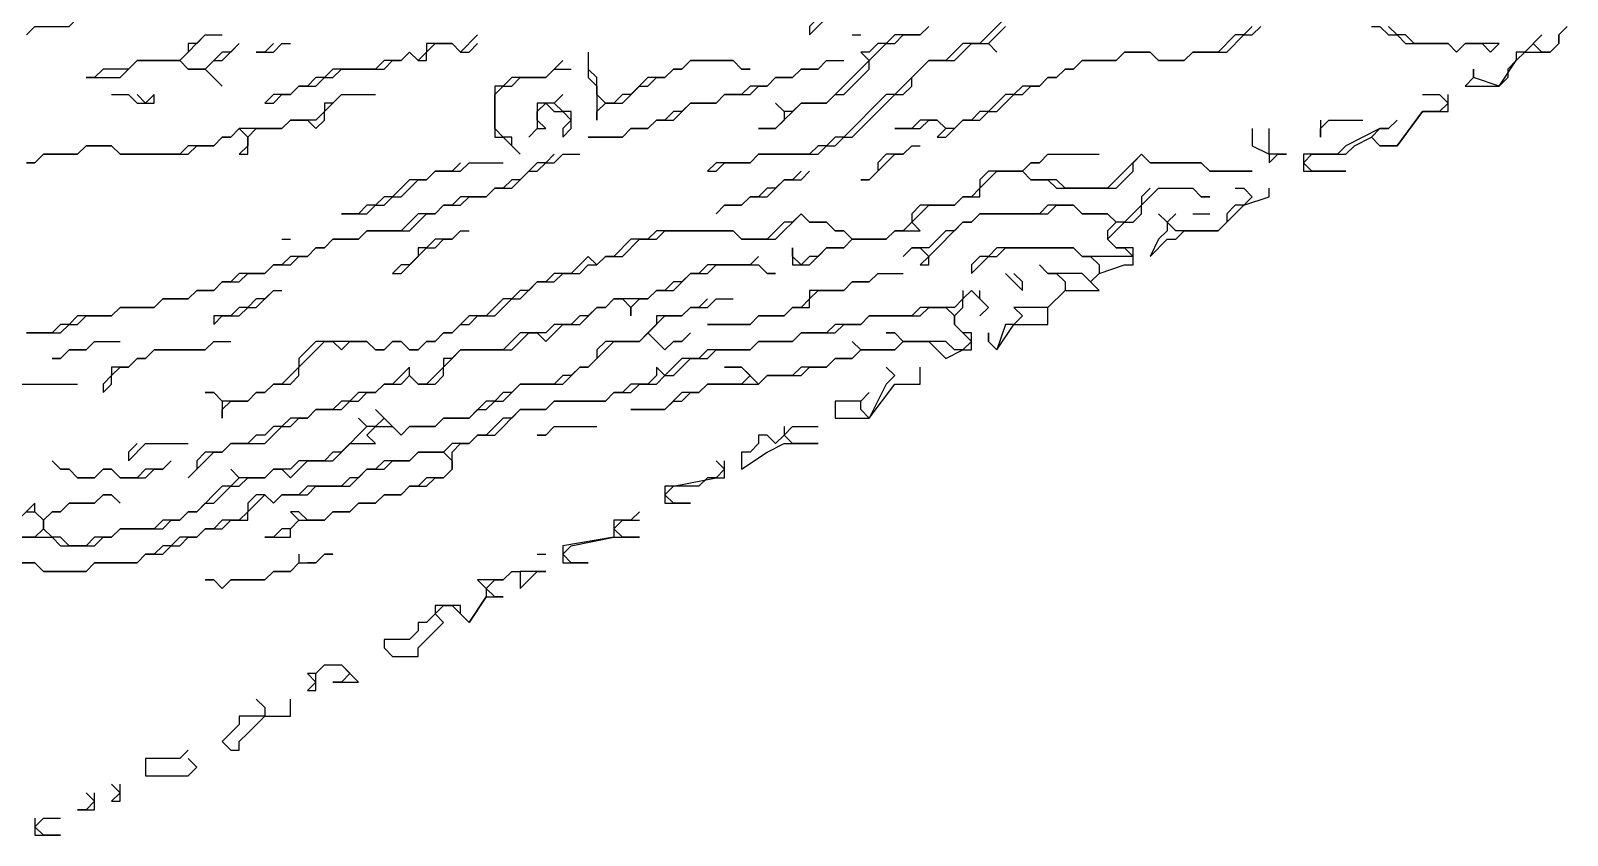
# Model space of a CAD drawing. Header units: metres. Extents: x 76363 to 76886, y 81203 to 81673.
# Drawn here: x 76661.6 to 76733.8, y 81283.4 to 81321.2 of the extents above; entities that cross this region are included whole.
import ezdxf

# ---------------------------------------------------------------- set-up
doc = ezdxf.new("R2010")
doc.units = ezdxf.units.M

msp = doc.modelspace()

# ---------------------------------------------------------------- linework, layer by layer
for points in [[(76661.4, 81321, 195.146), (76661.8, 81321.4, 195.508), (76663.4, 81321.4, 195.36), (76663.8, 81321.8, 196.105), (76664.2, 81321.8, 196.104)], [(76707.4, 81321.8, 186.941), (76706.2, 81320.6, 186.522), (76705.4, 81320.6, 187.605), (76704.6, 81319.8, 186.54), (76703.8, 81319.8, 187.33), (76702.2, 81318.2, 185.472), (76701.8, 81318.2, 186.313), (76699.8, 81316.2, 183.092), (76699.4, 81316.2, 183.582), (76699, 81315.8, 182.917), (76698.6, 81315.8, 183.115), (76698.2, 81315.4, 182.26), (76695.8, 81315.4, 184.433), (76695.4, 81315, 183.745), (76693.8, 81315, 184.897), (76693.4, 81314.6, 184.471), (76693.8, 81314.6, 184.116), (76694.2, 81315, 184.683), (76695.4, 81315, 183.745), (76695.8, 81315.4, 184.433), (76698.6, 81315.4, 182.147), (76699, 81315.8, 182.917), (76699.4, 81315.8, 182.48), (76699.8, 81316.2, 183.092), (76700.2, 81316.2, 182.85), (76702.2, 81318.2, 185.472), (76702.6, 81318.2, 185.062), (76703, 81318.6, 185.678), (76703, 81319, 186.396), (76703.8, 81319.8, 187.33), (76705, 81319.8, 186.083), (76705.8, 81320.6, 187.068), (76706.6, 81320.6, 185.852), (76707, 81320.2, 185.038), (76706.6, 81320.6, 185.852), (76707.4, 81321.4, 186.263)], [(76699.4, 81322.2, 189.64), (76699, 81321.8, 189.63), (76698.6, 81321.8, 189.71), (76698.2, 81321.4, 189.76), (76698.2, 81321, 189.82), (76699.4, 81322.2, 189.64), (76702.2, 81322.2, 189.75), (76702.6, 81321.8, 189.92), (76702.6, 81322.2, 189.825)], [(76703.8, 81321.4, 189.97), (76703.4, 81321, 190.04), (76702.2, 81321, 190.27), (76701.8, 81320.6, 190.41), (76701.4, 81320.6, 190.33), (76701, 81320.2, 190.385), (76700.6, 81320.2, 190.39), (76701, 81319.8, 190.22), (76699, 81317.8, 188.887), (76697.8, 81317.8, 189.12), (76697.4, 81317.4, 188.782), (76697, 81317.4, 188.9), (76696.6, 81317.8, 189.483), (76697, 81317.4, 188.9), (76697, 81317, 188.348), (76696.6, 81316.6, 187.277), (76695.8, 81316.6, 187.504), (76696.6, 81316.6, 187.277), (76697.8, 81317.8, 189.12), (76699, 81317.8, 188.887), (76699.4, 81318.2, 189.47), (76699.8, 81318.2, 189.34), (76701, 81319.4, 189.97), (76701, 81319.8, 190.22), (76701.8, 81320.6, 190.41), (76702.2, 81320.6, 190.4), (76702.6, 81321, 190.3), (76703.4, 81321, 190.04), (76703.8, 81321.4, 189.97)], [(76719, 81321.4, 183.88), (76718.6, 81321, 183.486), (76718.2, 81321, 183.627), (76717.4, 81320.2, 182.96), (76716.2, 81320.2, 183.276), (76715.8, 81319.8, 182.893), (76714.6, 81319.8, 182.88), (76714.2, 81320.2, 183.35), (76713, 81320.2, 183.53), (76712.6, 81319.8, 183), (76711, 81319.8, 183.577), (76710.6, 81319.4, 182.832), (76710.2, 81319.4, 183.024), (76709.8, 81319, 182.368), (76709.4, 81319, 182.688), (76709, 81318.6, 182.19), (76708.2, 81318.6, 182.557), (76707.8, 81318.2, 182.057), (76707.4, 81318.2, 182.18), (76706.6, 81317.4, 181.36), (76706.2, 81317.4, 181.75), (76705.8, 81317, 181.318), (76705.4, 81317, 181.58), (76705, 81316.6, 181.165), (76704.6, 81316.6, 181.255), (76704.2, 81317, 182.048), (76703.4, 81317, 182.48), (76703, 81316.6, 182.145), (76702.2, 81316.6, 182.73), (76703.4, 81316.6, 181.89), (76703.8, 81317, 182.276), (76704.2, 81317, 182.048), (76704.6, 81316.6, 181.255), (76704.2, 81316.2, 181.1), (76704.6, 81316.2, 180.933), (76705.4, 81317, 181.58), (76706.2, 81317, 181.118), (76706.6, 81317.4, 181.36), (76707, 81317.4, 181.307), (76707.8, 81318.2, 182.057), (76708.2, 81318.2, 181.928), (76708.6, 81318.6, 182.338), (76709, 81318.6, 182.19), (76709.4, 81319, 182.688), (76709.8, 81319, 182.368), (76710.2, 81319.4, 183.024), (76710.6, 81319.4, 182.832), (76711, 81319.8, 183.577), (76712.6, 81319.8, 183), (76713, 81320.2, 183.53), (76714.2, 81320.2, 183.35), (76714.6, 81319.8, 182.88), (76715.8, 81319.8, 182.893), (76716.2, 81320.2, 183.276), (76717.8, 81320.2, 182.94), (76718.6, 81321, 183.486), (76719, 81321, 183.32), (76719.4, 81321.4, 183.69)], [(76724.6, 81321.4, 182.78), (76725, 81321.4, 182.777), (76725.4, 81321, 182.18), (76725.8, 81321, 182.375), (76726.2, 81320.6, 181.943), (76728.2, 81320.6, 182.1), (76728.6, 81320.2, 181.72), (76729, 81320.6, 181.96), (76729.8, 81320.6, 181.995), (76730.2, 81320.2, 181.56), (76730.6, 81320.6, 181.86), (76729, 81320.6, 181.96), (76728.6, 81320.2, 181.72), (76728.2, 81320.6, 182.1), (76726.6, 81320.6, 182), (76726.2, 81321, 182.473), (76725.8, 81321, 182.375), (76725.4, 81321.4, 182.742)], [(76733.8, 81321.4, 181.523), (76733.4, 81321, 181.31), (76733.4, 81320.6, 181.18), (76733, 81320.2, 180.99), (76732.6, 81320.2, 180.97), (76732.2, 81320.6, 181.356), (76732.6, 81321, 181.56), (76731.8, 81320.2, 181.247), (76731.4, 81320.2, 181.36), (76731.4, 81319.8, 181.12), (76731, 81319.4, 180.9), (76731, 81319, 180.7), (76730.6, 81318.6, 180.65), (76729.4, 81319, 180.855), (76729.4, 81319.4, 181.03), (76729.4, 81319, 180.855), (76729, 81318.6, 180.73), (76730.6, 81318.6, 180.65), (76731.4, 81319.8, 181.12), (76731.8, 81320.2, 181.247), (76733, 81320.2, 180.99), (76733.4, 81320.6, 181.18), (76733.4, 81321, 181.31), (76733.8, 81321.4, 181.523)], [(76669.8, 81321, 193.657), (76669.4, 81320.6, 193.218), (76669, 81320.6, 193.377), (76669, 81320.2, 192.915), (76668.6, 81319.8, 192.515), (76666.6, 81319.8, 193.047), (76666.2, 81319.4, 192.89), (76665, 81319.4, 193.133), (76664.6, 81319, 192.94), (76664.2, 81319, 192.913), (76665.8, 81319, 192.7), (76666.6, 81319.8, 193.047), (76668.6, 81319.8, 192.515), (76669, 81319.4, 192.11), (76669.8, 81319.4, 192), (76670.6, 81318.6, 191.467), (76669.8, 81319.4, 192), (76670.2, 81319.8, 192.28), (76670.6, 81319.8, 192.2), (76671.4, 81320.6, 192.963), (76671, 81320.2, 192.6), (76670.6, 81320.2, 192.61), (76669.8, 81319.4, 192), (76669, 81319.4, 192.11), (76668.6, 81319.8, 192.515), (76669.8, 81321, 193.657), (76670.6, 81321, 193.38)], [(76673, 81320.6, 192.572), (76672.6, 81320.2, 192.303), (76672.2, 81320.2, 192.49), (76673, 81320.2, 192.17), (76673.4, 81320.6, 192.48), (76673.8, 81320.6, 192.436)], [(76682.6, 81321, 189.995), (76681.8, 81320.2, 189.96), (76681.4, 81320.6, 190.18), (76680.2, 81320.6, 190.25), (76680.2, 81320.2, 190.08), (76679.8, 81319.8, 190.037), (76679.4, 81320.2, 190.275), (76679, 81319.8, 190.06), (76678.2, 81319.8, 190.34), (76677.8, 81319.4, 190.32), (76675.8, 81319.4, 190.9), (76675.4, 81319, 190.748), (76675, 81319, 190.913), (76674.6, 81318.6, 190.83), (76674.2, 81318.6, 190.95), (76673.8, 81318.2, 190.78), (76673, 81318.2, 190.975), (76672.6, 81317.8, 190.85), (76673, 81317.8, 190.725), (76673.4, 81318.2, 190.83), (76673.8, 81318.2, 190.78), (76674.2, 81318.6, 190.95), (76675, 81318.6, 190.693), (76675.4, 81319, 190.748), (76675.8, 81319, 190.615), (76676.2, 81319.4, 190.71), (76678.2, 81319.4, 190.13), (76678.6, 81319.8, 190.225), (76679, 81319.8, 190.06), (76679.4, 81320.2, 190.275), (76679.8, 81319.8, 190.037), (76680.2, 81319.8, 190.07), (76680.2, 81320.2, 190.08), (76680.6, 81320.6, 190.095), (76681.4, 81320.6, 190.18), (76681.8, 81320.2, 189.96), (76682.2, 81320.2, 189.925), (76682.6, 81320.6, 189.935)], [(76700.2, 81321, 190.07), (76700.6, 81321, 190.05)], [(76686.6, 81319.8, 189.81), (76685.8, 81319, 190.045), (76684.2, 81319, 189.887), (76683.8, 81318.6, 189.92), (76683.4, 81318.6, 189.84), (76683.4, 81316.2, 189.925), (76683.8, 81316.2, 190.045), (76684.6, 81315.4, 190.275), (76684.2, 81315.8, 190.175), (76684.2, 81316.2, 190.243), (76683.8, 81316.2, 190.045), (76683.4, 81316.6, 189.96), (76683.4, 81318.2, 189.91), (76683.8, 81318.6, 189.92), (76684.2, 81318.6, 189.955), (76684.6, 81319, 189.935), (76685.8, 81319, 190.045), (76686.2, 81319.4, 189.87), (76687, 81319.4, 189.87)], [(76687.8, 81320.2, 189.747), (76687.8, 81319, 189.7), (76688.2, 81318.6, 189.76), (76688.2, 81317, 189.99), (76688.2, 81317.4, 189.78), (76688.6, 81317.8, 189.79), (76689.4, 81317.8, 189.74), (76690.2, 81318.6, 189.745), (76690.6, 81318.6, 189.745), (76691, 81319, 189.76), (76691.4, 81319, 189.75), (76691.8, 81319.4, 189.775), (76692.2, 81319.4, 189.77), (76692.6, 81319.8, 189.71), (76694.6, 81319.8, 189.86), (76695, 81319.4, 189.955), (76695.4, 81319.4, 189.955), (76695, 81319.4, 189.955), (76694.6, 81319.8, 189.86), (76692.6, 81319.8, 189.71), (76692.2, 81319.4, 189.77), (76691.8, 81319.4, 189.775), (76691.4, 81319, 189.75), (76690.6, 81319, 189.76), (76689.8, 81318.2, 189.73), (76689.4, 81318.2, 189.73), (76689, 81317.8, 189.79), (76688.6, 81317.8, 189.79), (76688.2, 81318.2, 189.793), (76688.2, 81319, 189.7), (76687.8, 81319.4, 189.71)], [(76699, 81319.8, 190.345), (76698.6, 81319.4, 190.44), (76697.8, 81319.4, 190.283), (76697.4, 81319, 190.27), (76696.6, 81319, 190.28), (76696.2, 81318.6, 190.282), (76695.4, 81318.6, 190.18), (76695, 81318.2, 190.117), (76694.2, 81318.2, 190.24), (76693.8, 81317.8, 190.23), (76692.6, 81317.8, 190.09), (76692.2, 81317.4, 190.22), (76691.8, 81317.4, 190.185), (76691.4, 81317, 190.157), (76691, 81317, 190.095), (76690.6, 81316.6, 190.19), (76689.8, 81316.6, 190.155), (76689.4, 81316.2, 190.1), (76687.8, 81316.2, 190.19), (76689.4, 81316.2, 190.1), (76689.8, 81316.6, 190.155), (76690.6, 81316.6, 190.19), (76691, 81317, 190.095), (76691.8, 81317, 190.21), (76692.6, 81317.8, 190.09), (76693.8, 81317.8, 190.23), (76694.2, 81318.2, 190.24), (76695.4, 81318.2, 190.09), (76695.8, 81318.6, 190.26), (76696.2, 81318.6, 190.282), (76696.6, 81319, 190.28), (76697.4, 81319, 190.27), (76697.8, 81319.4, 190.283), (76698.6, 81319.4, 190.44), (76699, 81319.8, 190.345), (76699.8, 81319.8, 190.335)], [(76730.2, 81319.4, 180.97)], [(76676.2, 81318.2, 190.2), (76675.8, 81317.8, 190.145), (76675.4, 81317.8, 190.26), (76675.4, 81317.4, 190.05), (76675, 81317, 190.11), (76673.8, 81317, 190.345), (76673.4, 81316.6, 190.33), (76671.4, 81316.6, 190.46), (76671, 81316.2, 190.4), (76670.6, 81316.2, 190.4), (76670.2, 81315.8, 190.345), (76669, 81315.8, 190.54), (76668.6, 81315.4, 190.445), (76665.8, 81315.4, 190.68), (76665.4, 81315.8, 190.86), (76664.2, 81315.8, 190.82), (76663.8, 81315.4, 190.85), (76662.2, 81315.4, 190.965), (76661.8, 81315, 190.76), (76661.4, 81315, 190.783)], [(76661.4, 81315, 190.783), (76661.8, 81315, 190.76), (76662.2, 81315.4, 190.965), (76663.8, 81315.4, 190.85), (76664.2, 81315.8, 190.82), (76665.4, 81315.8, 190.86), (76665.8, 81315.4, 190.68), (76669, 81315.4, 190.325), (76669.4, 81315.8, 190.42), (76670.2, 81315.8, 190.345), (76670.6, 81316.2, 190.4), (76671, 81316.2, 190.4), (76671.4, 81316.6, 190.46), (76671.8, 81316.2, 190.24), (76671.8, 81315.8, 190.23), (76671.4, 81315.4, 190.205), (76671.8, 81315.4, 190.125), (76671.8, 81316.2, 190.24), (76672.2, 81316.6, 190.41), (76673.4, 81316.6, 190.33), (76673.8, 81317, 190.345), (76674.6, 81317, 190.19), (76675, 81316.6, 190.015), (76675.4, 81317, 190.03), (76675.4, 81317.4, 190.05), (76676.2, 81318.2, 190.2), (76677.8, 81318.2, 189.93)], [(76665.4, 81318.2, 192.37), (76666.2, 81318.2, 192.34), (76666.6, 81317.8, 192.125), (76667.4, 81317.8, 192.01), (76667.4, 81318.2, 192.03), (76667, 81317.8, 192.085), (76666.6, 81318.2, 192.26)], [(76686.6, 81318.2, 190.39), (76686.2, 81317.8, 190.605), (76685.4, 81317.8, 190.64), (76685.4, 81316.6, 190.82), (76685, 81316.2, 190.627), (76685.4, 81316.6, 190.82), (76685.8, 81316.6, 190.905), (76685.4, 81317, 190.84), (76685.4, 81317.4, 190.86), (76685.8, 81317.8, 190.755), (76686.2, 81317.4, 190.7), (76686.6, 81317.4, 190.597), (76687, 81317, 190.6), (76686.6, 81316.6, 190.75), (76686.6, 81316.2, 190.8), (76687, 81316.6, 190.67), (76687, 81317.4, 190.47), (76686.6, 81317.4, 190.597), (76686.2, 81317.8, 190.605)], [(76727, 81318.2, 180.295), (76727.8, 81318.2, 180.36), (76728.2, 81317.8, 180.3), (76727.8, 81317.4, 180.14), (76727, 81317.4, 179.995), (76725.8, 81315.8, 179.85), (76725, 81315.8, 179.78), (76724.6, 81316.2, 179.695), (76725, 81316.6, 179.81), (76725.4, 81316.6, 179.88), (76725.8, 81317, 179.98), (76725.4, 81316.6, 179.88), (76725, 81316.6, 179.81), (76723.4, 81315.8, 179.63), (76723, 81315.4, 179.553), (76721.4, 81315.4, 179.62), (76721.4, 81314.6, 179.5), (76723.4, 81314.6, 179.5), (76721.8, 81314.6, 179.54), (76721.4, 81315, 179.517), (76721.8, 81315.4, 179.535), (76723.4, 81315.4, 179.53), (76723.8, 81315.8, 179.62), (76724.6, 81316.2, 179.695), (76725, 81315.8, 179.78), (76725.8, 81315.8, 179.85), (76727, 81317.4, 179.995), (76728.2, 81317.4, 180.14), (76728.2, 81318.2, 180.415)], [(76726.2, 81317.8, 180.08)], [(76722.2, 81317, 179.94), (76722.2, 81316.2, 179.765), (76722.2, 81316.6, 179.85), (76722.6, 81317, 179.937), (76724.2, 81317, 179.985)], [(76725, 81317.4, 180.073)], [(76719, 81316.6, 180.29), (76719, 81315.8, 179.98), (76719.8, 81315.4, 179.89), (76719.8, 81315, 179.68), (76720.2, 81315.4, 179.873), (76720.6, 81315.4, 179.767), (76719.8, 81315.4, 179.89), (76719.8, 81316.2, 180.19), (76719.8, 81316.6, 180.36)], [(76686.2, 81315.4, 190.575), (76685.8, 81315, 190.375), (76685.4, 81315, 190.37), (76684.6, 81314.2, 190.41), (76684.2, 81314.2, 190.34), (76683.8, 81313.8, 190.5), (76683.4, 81313.8, 190.573), (76683, 81313.4, 190.61), (76681.8, 81313.4, 190.44), (76681.4, 81313, 190.52), (76681, 81313, 190.38), (76680.6, 81312.6, 190.585), (76679.8, 81312.6, 190.51), (76679, 81311.8, 190.635), (76677.4, 81311.8, 190.295), (76677, 81311.4, 190.393), (76675.8, 81311.4, 190.28), (76675.4, 81311, 190.42), (76675, 81311, 190.38), (76674.6, 81310.6, 190.52), (76673.8, 81310.6, 190.417), (76673.4, 81310.2, 190.58), (76673, 81310.2, 190.5), (76672.6, 81309.8, 190.605), (76671.4, 81309.8, 190.26), (76671, 81309.4, 190.33), (76670.6, 81309.4, 190.273), (76670.2, 81309, 190.345), (76669.4, 81309, 190.275), (76669, 81308.6, 190.295), (76667.8, 81308.6, 190.375), (76667.4, 81308.2, 190.36), (76665.8, 81308.2, 190.36), (76665.4, 81307.8, 190.305), (76663.8, 81307.8, 190.43), (76663.4, 81307.4, 190.49), (76663, 81307.4, 190.497), (76662.6, 81307, 190.48), (76661.4, 81307, 190.403)], [(76661.4, 81307, 190.403), (76663, 81307, 190.47), (76663.4, 81307.4, 190.49), (76663.8, 81307.4, 190.42), (76664.2, 81307.8, 190.435), (76665.4, 81307.8, 190.305), (76665.8, 81308.2, 190.36), (76667.4, 81308.2, 190.36), (76667.8, 81308.6, 190.375), (76669, 81308.6, 190.295), (76669.4, 81309, 190.275), (76670.2, 81309, 190.345), (76670.6, 81309.4, 190.273), (76671.4, 81309.4, 190.4), (76671.8, 81309.8, 190.34), (76672.6, 81309.8, 190.605), (76673, 81310.2, 190.5), (76673.8, 81310.2, 190.66), (76674.2, 81310.6, 190.37), (76674.6, 81310.6, 190.52), (76675, 81311, 190.38), (76675.4, 81311, 190.42), (76675.8, 81311.4, 190.28), (76677, 81311.4, 190.393), (76677.4, 81311.8, 190.295), (76679.4, 81311.8, 190.517), (76680.2, 81312.6, 190.53), (76680.6, 81312.6, 190.585), (76681, 81313, 190.38), (76681.8, 81313, 190.595), (76682.2, 81313.4, 190.613), (76683, 81313.4, 190.61), (76683.4, 81313.8, 190.573), (76684.2, 81313.8, 190.355), (76685, 81314.6, 190.315), (76685.4, 81314.6, 190.277), (76685.8, 81315, 190.375), (76686.2, 81315, 190.37), (76686.6, 81315.4, 190.54), (76687.4, 81315.4, 190.15)], [(76709.4, 81315.4, 179.88), (76709, 81315, 179.537), (76708.6, 81315, 179.49), (76708.2, 81314.6, 179.243), (76706.6, 81314.6, 179.365), (76706.2, 81314.2, 179.177), (76706.2, 81313.8, 178.93), (76705.8, 81313.4, 178.89), (76705.4, 81313.4, 178.97), (76705, 81313, 178.71), (76703.4, 81313, 179.083), (76703, 81312.6, 179.058), (76703, 81312.2, 178.77), (76702.6, 81311.8, 178.692), (76702.2, 81311.8, 178.715), (76701.8, 81311.4, 178.59), (76700.2, 81311.4, 178.705), (76699.8, 81311.8, 179.043), (76699.4, 81311.8, 179.03), (76699, 81312.2, 179.4), (76698.2, 81312.2, 179.473), (76697.8, 81312.6, 179.685), (76697.4, 81312.2, 179.472), (76697, 81312.2, 179.675), (76696.2, 81311.4, 179.37), (76695, 81311.4, 179.68), (76694.6, 81311.8, 180.133), (76691, 81311.8, 181.567), (76690.6, 81311.4, 181.518), (76689.8, 81311.4, 181.762), (76689, 81310.6, 181.395), (76688.6, 81310.6, 181.61), (76688.2, 81310.2, 181.158), (76687.8, 81310.6, 181.94), (76687, 81309.8, 181.336), (76686.2, 81309.8, 181.786), (76685.8, 81309.4, 181.425), (76685.4, 81309.4, 181.817), (76685, 81309, 181.156), (76684.6, 81309, 181.47), (76684.2, 81308.6, 181.314), (76683.8, 81308.6, 181.653), (76683, 81307.8, 181.235), (76682.2, 81307.8, 181.768), (76681.4, 81307, 180.95), (76681, 81307, 181.247), (76680.6, 81306.6, 180.837), (76680.2, 81306.6, 181.077), (76679.8, 81306.2, 180.666), (76679.4, 81306.2, 180.73), (76679, 81306.6, 181.577), (76678.6, 81306.6, 181.81), (76678.2, 81306.2, 181.172), (76677.8, 81306.2, 181.53), (76677.4, 81306.6, 182.288), (76675, 81306.6, 182.85), (76674.2, 81305.8, 182.124), (76674.2, 81305.4, 181.657), (76673.4, 81304.6, 181.419), (76673, 81304.6, 181.742), (76672.6, 81304.2, 181.342), (76672.2, 81304.2, 181.621), (76671.8, 81303.8, 181.341), (76670.6, 81303.8, 181.768), (76670.2, 81304.2, 182.437), (76669.8, 81304.2, 182.605), (76670.2, 81304.2, 182.437), (76670.6, 81303.8, 181.768), (76670.6, 81303, 181.002), (76670.6, 81303.4, 181.27), (76671, 81303.8, 181.634), (76671.8, 81303.8, 181.341), (76672.2, 81304.2, 181.621), (76672.6, 81304.2, 181.342), (76673, 81304.6, 181.742), (76673.8, 81304.6, 181.1), (76674.2, 81305, 181.44), (76674.2, 81305.4, 181.657), (76675.4, 81306.6, 182.6), (76675.8, 81306.6, 182.52), (76676.2, 81306.2, 181.817), (76676.6, 81306.6, 182.133), (76677.4, 81306.6, 182.288), (76677.8, 81306.2, 181.53), (76678.2, 81306.2, 181.172), (76678.6, 81306.6, 181.81), (76679, 81306.6, 181.577), (76679.4, 81306.2, 180.73), (76679.8, 81306.2, 180.666), (76680.2, 81306.6, 181.077), (76680.6, 81306.6, 180.837), (76681, 81307, 181.247), (76681.4, 81307, 180.95), (76681.8, 81307.4, 181.479), (76682.2, 81307.4, 181.12), (76682.6, 81307.8, 181.604), (76683.4, 81307.8, 181.078), (76684.2, 81308.6, 181.314), (76684.6, 81308.6, 180.97), (76685.4, 81309.4, 181.817), (76686.2, 81309.4, 181.157), (76686.6, 81309.8, 181.575), (76687.4, 81309.8, 181.173), (76687.8, 81310.2, 181.386), (76688.2, 81310.2, 181.158), (76688.6, 81310.6, 181.61), (76689.4, 81310.6, 181.073), (76690.2, 81311.4, 181.589), (76691, 81311.4, 181.162), (76691.4, 81311.8, 181.332), (76694.6, 81311.8, 180.133), (76695, 81311.4, 179.68), (76696.6, 81311.4, 179.29), (76697.8, 81312.6, 179.685), (76698.2, 81312.2, 179.473), (76699, 81312.2, 179.4), (76699.4, 81311.8, 179.03), (76699.8, 81311.8, 179.043), (76700.2, 81311.4, 178.705), (76699.8, 81311, 178.65), (76699, 81311, 178.89), (76698.6, 81310.6, 178.755), (76698.2, 81310.6, 178.79), (76697.8, 81310.2, 178.82), (76697.4, 81310.6, 179.02), (76697.4, 81311, 179.11), (76697.4, 81310.2, 178.93), (76698.2, 81310.2, 178.7), (76699, 81311, 178.89), (76699.8, 81311, 178.65), (76700.2, 81311.4, 178.705), (76701.8, 81311.4, 178.59), (76702.2, 81311.8, 178.715), (76703.4, 81311.8, 178.68), (76703, 81312.2, 178.77), (76703.8, 81313, 179.03), (76705, 81313, 178.71), (76705.4, 81313.4, 178.97), (76706.2, 81313.4, 178.77), (76706.2, 81313.8, 178.93), (76707, 81314.6, 179.2), (76708.2, 81314.6, 179.243), (76708.6, 81314.2, 179.07), (76709.4, 81314.2, 179.22), (76709.8, 81313.8, 178.935), (76712.6, 81313.8, 178.98), (76713.4, 81314.6, 179.06), (76713.4, 81315, 179.255), (76713.8, 81315.4, 179.51), (76714.2, 81315, 179.31), (76716.6, 81315, 179.5), (76717, 81314.6, 179.37), (76719, 81314.6, 179.545), (76717, 81314.6, 179.37), (76716.6, 81315, 179.5), (76714.2, 81315, 179.31), (76713.8, 81315.4, 179.51), (76712.2, 81313.8, 179.035), (76710.2, 81313.8, 178.97), (76709.8, 81314.2, 179.22), (76708.6, 81314.2, 179.07), (76708.2, 81314.6, 179.243), (76708.6, 81315, 179.49), (76709, 81315, 179.537), (76709.4, 81315.4, 179.88), (76711.8, 81315.4, 179.84)], [(76703, 81315.8, 181.204), (76702.6, 81315.4, 180.948), (76701.8, 81315.4, 181.21), (76701.4, 81315, 181.003), (76701.4, 81314.6, 180.718), (76701, 81314.2, 180.534), (76700.6, 81314.2, 180.603), (76701, 81314.2, 180.534), (76702.2, 81315.4, 181.083), (76702.6, 81315.4, 180.948), (76703, 81315.8, 181.204), (76703.4, 81315.8, 180.99)], [(76681.8, 81315, 189.85), (76681.4, 81314.6, 189.9), (76680.6, 81314.6, 189.83), (76680.2, 81314.2, 189.89), (76679.4, 81314.2, 189.89), (76678.6, 81313.4, 189.975), (76678.2, 81313.4, 190.01), (76677.8, 81313, 190), (76677.4, 81313, 190), (76677, 81312.6, 189.98), (76676.2, 81312.6, 190.06), (76677.4, 81312.6, 190.03), (76677.8, 81313, 190), (76678.2, 81313, 190), (76678.6, 81313.4, 189.975), (76679, 81313.4, 190.017), (76679.8, 81314.2, 189.912), (76680.2, 81314.2, 189.89), (76680.6, 81314.6, 189.83), (76681.8, 81314.6, 189.865), (76682.2, 81315, 189.84), (76683.8, 81315, 190.09)], [(76697.8, 81314.6, 181.47), (76697.4, 81314.2, 181.319), (76697, 81314.2, 181.45), (76696.6, 81313.8, 181.134), (76696.2, 81313.8, 181.233), (76695.8, 81313.4, 181.12), (76695.4, 81313.4, 181.21), (76695, 81313, 180.969), (76694.2, 81313, 181.398), (76693.8, 81312.6, 181.151), (76694.2, 81313, 181.398), (76695, 81313, 180.969), (76695.4, 81313.4, 181.21), (76696.2, 81313.4, 180.84), (76697, 81314.2, 181.45), (76697.8, 81314.2, 180.897), (76698.2, 81314.6, 181.126)], [(76682.6, 81314.2, 190.167)], [(76714.2, 81313.8, 179.03), (76713.8, 81313.4, 178.935), (76713.8, 81313, 178.947), (76713, 81312.2, 179.04), (76712.6, 81312.2, 178.93), (76712.2, 81312.6, 178.83), (76711, 81312.6, 178.68), (76710.6, 81313, 178.7), (76709.4, 81313, 178.94), (76709, 81312.6, 178.92), (76706.2, 81312.6, 178.585), (76705.8, 81312.2, 178.53), (76705.4, 81312.2, 178.53), (76705, 81311.8, 178.51), (76704.6, 81311.8, 178.44), (76703.8, 81311, 178.445), (76703, 81311, 178.41), (76702.6, 81310.6, 178.4), (76703, 81311, 178.41), (76703.4, 81311, 178.415), (76703.8, 81310.6, 178.62), (76703.4, 81310.2, 178.61), (76703.8, 81310.2, 178.68), (76703.8, 81310.6, 178.62), (76705.4, 81312.2, 178.53), (76705.8, 81312.2, 178.53), (76706.2, 81312.6, 178.585), (76709.4, 81312.6, 178.97), (76709.8, 81313, 178.86), (76710.6, 81313, 178.7), (76711, 81312.6, 178.68), (76712.2, 81312.6, 178.83), (76712.6, 81312.2, 178.93), (76712.2, 81311.8, 179.03), (76712.2, 81311.4, 179.24), (76712.6, 81311, 179.477), (76713, 81311, 179.653), (76713.4, 81310.6, 179.97), (76711.4, 81310.6, 179.512), (76711, 81310.6, 179.625), (76710.6, 81311, 179.53), (76707, 81311, 179.2), (76706.6, 81310.6, 179.45), (76706.2, 81310.6, 179.377), (76705.8, 81310.2, 179.537), (76705.8, 81309.8, 179.645), (76706.6, 81310.6, 179.45), (76707, 81310.6, 179.485), (76707.4, 81311, 179.31), (76710.6, 81311, 179.53), (76711, 81310.6, 179.625), (76711.4, 81310.6, 179.512), (76711.8, 81310.2, 179.65), (76711.8, 81309.8, 179.865), (76711.4, 81309.4, 179.69), (76711, 81309.8, 179.71), (76709.4, 81309.8, 179.663), (76709, 81310.2, 179.655), (76709.4, 81309.8, 179.663), (76709.8, 81309.8, 179.683), (76710.2, 81309.4, 179.655), (76710.2, 81309, 179.6), (76709.4, 81308.2, 179.72), (76707.8, 81308.2, 179.84), (76708.2, 81307.8, 179.785), (76707.8, 81307.4, 179.84), (76707.4, 81307.4, 179.88), (76707, 81306.2, 180.1), (76706.6, 81306.6, 180.15), (76706.6, 81307, 180.21), (76706.6, 81306.6, 180.15), (76707, 81306.2, 180.1), (76707.8, 81307.4, 179.84), (76709.4, 81307.4, 179.77), (76709.4, 81308.2, 179.72), (76710.2, 81309, 179.6), (76710.6, 81309, 179.6), (76711.8, 81309, 179.697), (76711.4, 81309.4, 179.69), (76711.8, 81309.8, 179.865), (76713, 81310.2, 180.1), (76713.4, 81310.2, 180.1), (76713.4, 81311, 179.795), (76712.6, 81311, 179.477), (76712.2, 81311.4, 179.24), (76713, 81312.2, 179.04), (76713.4, 81312.2, 179.05), (76713.8, 81312.6, 179.02), (76713.8, 81313, 178.947), (76714.6, 81313.8, 179.035), (76716.2, 81313.8, 179.26), (76716.6, 81313.4, 179.237), (76717, 81313.4, 179.24), (76716.6, 81313.4, 179.237), (76716.2, 81313.8, 179.26)], [(76718.2, 81313.8, 179.323), (76718.6, 81313.8, 179.355), (76719, 81313.4, 179.305), (76718.6, 81313, 179.44), (76718.2, 81313, 179.44), (76717.8, 81312.6, 179.703), (76717.8, 81312.2, 179.943), (76717.4, 81311.8, 180.045), (76715.4, 81311.8, 179.78), (76715, 81312.2, 179.64), (76715.4, 81312.6, 179.51), (76715, 81312.2, 179.64), (76714.6, 81312.6, 179.395), (76715, 81312.2, 179.64), (76715, 81311.8, 179.705), (76714.6, 81311.4, 179.81), (76714.2, 81310.6, 180.12), (76715, 81311.4, 179.92), (76715.4, 81311.4, 180), (76715.8, 81311.8, 180.03), (76717.4, 81311.8, 180.045), (76718.6, 81313, 179.44), (76719.8, 81313.4, 179.38), (76719.8, 81313.8, 179.39)], [(76716.2, 81312.6, 179.545), (76717, 81312.6, 179.58)], [(76681.8, 81311.8, 188.325), (76681.4, 81311.4, 187.31), (76680.6, 81311.4, 188.35), (76680.2, 81311, 187.41), (76679.8, 81311, 188.091), (76679.8, 81310.6, 187.088), (76679.4, 81310.2, 186.484), (76679, 81310.2, 186.885), (76678.6, 81309.8, 186.41), (76679, 81309.8, 185.948), (76680.2, 81311, 187.41), (76680.6, 81311, 187.298), (76681, 81311.4, 187.685), (76681.4, 81311.4, 187.31), (76681.8, 81311.8, 188.325), (76682.2, 81311.8, 187.912)], [(76673.4, 81311.4, 190.32), (76673.8, 81311.4, 190.29)], [(76695.8, 81310.6, 179.145), (76695.4, 81310.2, 179.055), (76693.4, 81310.2, 179.37), (76693, 81309.8, 179.2), (76692.6, 81309.8, 179.29), (76692.2, 81309.4, 179.06), (76691.8, 81309.4, 179.35), (76691.4, 81309, 179.21), (76691, 81309, 179.337), (76690.6, 81308.6, 179.137), (76689, 81308.6, 179.58), (76688.6, 81308.2, 179.53), (76688.2, 81308.2, 179.613), (76687.8, 81307.8, 179.475), (76687.4, 81307.8, 179.577), (76687, 81307.4, 179.46), (76686.2, 81307.4, 179.637), (76685.8, 81307, 179.44), (76684.6, 81307, 179.83), (76683.8, 81306.2, 179.75), (76681.8, 81306.2, 180.225), (76681.4, 81305.8, 179.993), (76681, 81305.8, 180.052), (76681, 81305.4, 179.77), (76680.2, 81304.6, 179.7), (76679.8, 81304.6, 179.785), (76679.4, 81305, 179.915), (76679.4, 81305.4, 180.2), (76678.6, 81304.6, 179.86), (76678.2, 81304.6, 179.977), (76677.8, 81304.2, 179.73), (76677, 81304.2, 179.96), (76676.6, 81303.8, 179.778), (76676.2, 81303.8, 179.822), (76675.8, 81303.4, 179.7), (76675, 81303.4, 179.78), (76674.6, 81303, 179.45), (76673.8, 81303, 179.77), (76673.4, 81302.6, 179.595), (76673, 81302.6, 179.765), (76672.6, 81302.2, 179.663), (76672.2, 81302.2, 179.852), (76671.8, 81301.8, 179.67), (76671, 81301.8, 180.03), (76670.6, 81301.4, 179.707), (76669.8, 81301.4, 179.887), (76669.4, 81301, 179.77), (76669.4, 81300.6, 179.68), (76669, 81300.2, 179.77), (76670.2, 81301.4, 179.76), (76670.6, 81301.4, 179.707), (76671, 81301.8, 180.03), (76672.6, 81301.8, 179.46), (76673.4, 81302.6, 179.595), (76673.8, 81302.6, 179.52), (76674.2, 81303, 179.613), (76674.6, 81303, 179.45), (76675, 81303.4, 179.78), (76676.2, 81303.4, 179.585), (76676.6, 81303.8, 179.778), (76677, 81303.8, 179.663), (76677.4, 81304.2, 179.77), (76677.8, 81304.2, 179.73), (76678.2, 81304.6, 179.977), (76679, 81304.6, 179.86), (76679.4, 81305, 179.915), (76679.8, 81304.6, 179.785), (76680.6, 81304.6, 179.613), (76681, 81305, 179.6), (76681, 81305.4, 179.77), (76681.8, 81306.2, 180.225), (76684.2, 81306.2, 179.57), (76685, 81307, 179.755), (76685.4, 81307, 179.72), (76685.8, 81306.6, 179.27), (76686.6, 81307.4, 179.62), (76687.4, 81307.4, 179.34), (76688.2, 81308.2, 179.613), (76688.6, 81308.2, 179.53), (76689, 81308.6, 179.58), (76689.4, 81308.6, 179.427), (76689.8, 81308.2, 179.05), (76689.8, 81307.8, 179), (76689.8, 81308.2, 179.05), (76690.2, 81308.6, 179.2), (76690.6, 81308.6, 179.137), (76691, 81309, 179.337), (76691.8, 81309, 179.07), (76692.6, 81309.8, 179.29), (76693.4, 81309.8, 179.16), (76693.8, 81310.2, 179.227), (76695.8, 81310.2, 179.01), (76696.2, 81309.8, 178.92), (76696.6, 81309.8, 178.91), (76696.2, 81309.8, 178.92), (76695.8, 81310.2, 179.01)], [(76701.4, 81309.8, 178.48), (76701, 81309.4, 178.57), (76700.2, 81309.4, 178.655), (76699.8, 81309, 178.755), (76698.2, 81309, 178.72), (76698.2, 81308.6, 178.833), (76697.8, 81308.2, 178.99), (76697.4, 81308.2, 178.92), (76697, 81307.8, 179.015), (76695.8, 81307.8, 179.06), (76695.4, 81307.4, 179.12), (76693.4, 81307.4, 179.13), (76695.4, 81307.4, 179.12), (76695.8, 81307.8, 179.06), (76697, 81307.8, 179.015), (76697.4, 81308.2, 178.92), (76698.2, 81308.2, 178.967), (76698.2, 81308.6, 178.833), (76698.6, 81309, 178.72), (76699.8, 81309, 178.755), (76700.2, 81309.4, 178.655), (76701, 81309.4, 178.57), (76701.4, 81309.8, 178.48), (76702.6, 81309.8, 178.59)], [(76707.4, 81309.8, 179.57), (76708.2, 81309, 179.607), (76708.2, 81309.4, 179.63), (76707.8, 81309.8, 179.57)], [(76705.4, 81309, 179.882), (76705.4, 81308.6, 180.21), (76705, 81308.2, 180.172), (76703.4, 81308.2, 179.815), (76703, 81307.8, 179.99), (76701, 81307.8, 179.757), (76700.6, 81307.4, 180.137), (76699.4, 81307.4, 179.875), (76699, 81307, 179.99), (76697.8, 81307, 179.724), (76697.4, 81306.6, 179.96), (76695.8, 81306.6, 179.723), (76695.4, 81306.2, 180.065), (76693.4, 81306.2, 179.89), (76693, 81305.8, 179.985), (76692.2, 81305.8, 179.723), (76691.4, 81305, 180.1), (76691, 81305.4, 179.705), (76691, 81305, 179.973), (76690.6, 81304.6, 180.005), (76689.8, 81304.6, 179.96), (76689.4, 81304.2, 180.055), (76689, 81304.2, 179.845), (76688.6, 81303.8, 179.99), (76686.2, 81303.8, 179.725), (76685.8, 81303.4, 180.16), (76684.6, 81303.4, 179.825), (76684.2, 81303, 180.117), (76683.8, 81303, 179.93), (76683, 81302.2, 180.083), (76682.6, 81302.2, 179.86), (76682.2, 81301.8, 180.14), (76681.4, 81301.8, 179.92), (76681, 81301.4, 180.12), (76679.8, 81301.4, 180.06), (76679.4, 81301, 180.2), (76678.2, 81301, 179.965), (76677.8, 81300.6, 180.18), (76677.4, 81300.6, 180.048), (76677, 81300.2, 180.245), (76676.6, 81300.2, 180.135), (76676.2, 81299.8, 180.27), (76674.6, 81299.8, 179.965), (76674.2, 81299.4, 180.105), (76673.4, 81299.4, 179.84), (76673, 81299, 179.98), (76672.6, 81299.4, 179.685), (76672.2, 81299.4, 179.563), (76671.8, 81299, 179.675), (76671.8, 81298.6, 179.89), (76671.4, 81298.2, 179.985), (76670.6, 81298.2, 179.873), (76670.2, 81297.8, 180.063), (76669.8, 81297.8, 179.82), (76669.4, 81297.4, 180.065), (76668.6, 81297.4, 179.763), (76668.2, 81297, 179.9), (76667.8, 81297, 179.692), (76667.4, 81296.6, 179.93), (76667, 81296.6, 179.84), (76666.6, 81296.2, 179.95), (76664.6, 81296.2, 179.425), (76664.2, 81295.8, 179.78), (76662.2, 81295.8, 179.99), (76661.8, 81296.2, 179.947), (76660.2, 81296.2, 180.015)], [(76660.2, 81296.2, 180.015), (76661.8, 81296.2, 179.947), (76662.2, 81295.8, 179.99), (76664.2, 81295.8, 179.78), (76664.6, 81296.2, 179.425), (76666.6, 81296.2, 179.95), (76667, 81296.6, 179.84), (76667.8, 81296.6, 180.045), (76668.2, 81297, 179.9), (76668.6, 81297, 179.98), (76669, 81297.4, 179.993), (76669.4, 81297.4, 180.065), (76669.8, 81297.8, 179.82), (76670.6, 81297.8, 180.137), (76671, 81298.2, 179.95), (76671.8, 81298.2, 179.95), (76671.8, 81298.6, 179.89), (76672.6, 81299.4, 179.685), (76673, 81299, 179.98), (76673.4, 81299.4, 179.84), (76674.6, 81299.4, 180.29), (76675, 81299.8, 180.04), (76676.6, 81299.8, 180.357), (76677.4, 81300.6, 180.048), (76678.2, 81300.6, 180.26), (76678.6, 81301, 180.047), (76679.4, 81301, 180.2), (76679.8, 81301.4, 180.06), (76681, 81301.4, 180.12), (76681.4, 81301, 180.26), (76681.4, 81300.6, 180.21), (76681, 81300.2, 180.175), (76680.2, 81300.2, 180.31), (76679.8, 81299.8, 180.243), (76679.4, 81299.8, 180.46), (76679, 81299.4, 180.28), (76678.2, 81299.4, 180.36), (76677.8, 81299, 180.26), (76677, 81299, 180.42), (76676.6, 81298.6, 180.33), (76675.8, 81298.6, 180.445), (76675.4, 81298.2, 180.24), (76674.6, 81298.2, 180.24), (76674.2, 81298.6, 180.42), (76673.8, 81298.6, 180.23), (76674.2, 81298.2, 180.205), (76673.8, 81297.8, 180.15), (76673.4, 81297.8, 180.155), (76673, 81297.4, 180.133), (76672.6, 81297.4, 180.14), (76673.8, 81297.4, 180.13), (76673.8, 81297.8, 180.15), (76674.2, 81298.2, 180.205), (76675.4, 81298.2, 180.24), (76675.8, 81298.6, 180.445), (76676.6, 81298.6, 180.33), (76677, 81299, 180.42), (76677.8, 81299, 180.26), (76678.2, 81299.4, 180.36), (76679, 81299.4, 180.28), (76679.4, 81299.8, 180.46), (76680.2, 81299.8, 180.22), (76680.6, 81300.2, 180.275), (76681, 81300.2, 180.175), (76681.4, 81300.6, 180.21), (76681.4, 81301.4, 180.103), (76681.8, 81301.8, 179.955), (76682.2, 81301.8, 180.14), (76682.6, 81302.2, 179.86), (76683.4, 81302.2, 180.21), (76684.6, 81303.4, 179.825), (76685.8, 81303.4, 180.16), (76686.2, 81303.8, 179.725), (76688.6, 81303.8, 179.99), (76689, 81304.2, 179.845), (76689.8, 81304.2, 180.223), (76690.2, 81304.6, 179.987), (76691, 81304.6, 180.133), (76691.4, 81305, 180.1), (76691.8, 81305, 180.295), (76692.6, 81305.8, 179.9), (76693.4, 81305.8, 180.13), (76693.8, 81306.2, 180.06), (76695.4, 81306.2, 180.065), (76695.8, 81306.6, 179.723), (76697.4, 81306.6, 179.96), (76697.8, 81307, 179.724), (76699.4, 81307, 180.14), (76699.8, 81307.4, 179.997), (76700.6, 81307.4, 180.137), (76701, 81307.8, 179.757), (76703.4, 81307.8, 180.03), (76703.8, 81308.2, 179.855), (76704.6, 81308.2, 179.967), (76705, 81307.8, 180.33), (76705, 81307.4, 180.39), (76705.8, 81306.6, 180.31), (76705.4, 81306.2, 180.207), (76705, 81306.2, 180.11), (76704.6, 81306.6, 180.05), (76702.6, 81306.6, 180.18), (76702.2, 81307, 180.38), (76701.8, 81307, 180.39), (76702.2, 81307, 180.38), (76702.6, 81306.6, 180.18), (76702.2, 81306.2, 180), (76700.6, 81306.2, 180.277), (76700.2, 81306.6, 180.485), (76700.6, 81306.2, 180.277), (76700.2, 81305.8, 180.105), (76699.4, 81305.8, 180.34), (76699, 81305.4, 180.015), (76697.8, 81305.4, 180.1), (76697.4, 81305, 179.96), (76696.2, 81305, 180.16), (76695.8, 81304.6, 180.15), (76695, 81305.4, 180.41), (76694.2, 81305.4, 180.375), (76695, 81305.4, 180.41), (76695.4, 81305, 180.24), (76695, 81304.6, 180.105), (76693.4, 81304.6, 180.23), (76693, 81304.2, 180.095), (76692.2, 81304.2, 180.25), (76691.4, 81303.4, 180.11), (76689.8, 81303.4, 180.27), (76691.4, 81303.4, 180.11), (76691.8, 81303.8, 180.28), (76692.2, 81303.8, 180.16), (76692.6, 81304.2, 180.217), (76693, 81304.2, 180.095), (76693.4, 81304.6, 180.23), (76695.8, 81304.6, 180.15), (76696.2, 81305, 180.16), (76697.8, 81305, 180), (76698.2, 81305.4, 180.05), (76699, 81305.4, 180.015), (76699.4, 81305.8, 180.34), (76700.2, 81305.8, 180.105), (76700.6, 81306.2, 180.277), (76702.2, 81306.2, 180), (76702.6, 81306.6, 180.18), (76703.8, 81306.6, 180.13), (76704.6, 81305.8, 180.02), (76705.4, 81306.2, 180.207), (76705.8, 81306.2, 180.215), (76705.8, 81307, 180.29), (76705.4, 81307, 180.37), (76705, 81307.4, 180.39), (76705, 81307.8, 180.33), (76705.4, 81308.2, 180.27), (76705.4, 81308.6, 180.21), (76705.8, 81309, 179.93), (76706.6, 81308.2, 180.19), (76706.2, 81307.8, 180.29), (76706.6, 81308.2, 180.19), (76706.2, 81308.6, 180.18), (76706.2, 81309, 179.92)], [(76673, 81309, 188.5), (76672.6, 81308.6, 187.544), (76672.2, 81308.6, 188.203), (76671.8, 81308.2, 187.712), (76671.4, 81308.2, 188.007), (76671, 81307.8, 187.475), (76670.2, 81307.8, 187.88), (76670.2, 81307.4, 186.83), (76670.6, 81307.8, 187.852), (76671.4, 81307.8, 187.206), (76671.8, 81308.2, 187.712), (76672.2, 81308.2, 187.204), (76673, 81309, 188.5), (76673.4, 81309, 188.07)], [(76660.6, 81297.4, 179.64), (76662.6, 81297.4, 179.4), (76663, 81297, 179.31), (76664.6, 81297, 179.185), (76665, 81297.4, 179.14), (76665.4, 81297.4, 179.24), (76665.8, 81297.8, 179.18), (76667.8, 81297.8, 179.41), (76668.2, 81298.2, 179.31), (76668.6, 81298.2, 179.38), (76669, 81298.6, 179.36), (76669.4, 81298.6, 179.43), (76669.8, 81299, 179.43), (76670.2, 81299, 179.38), (76671, 81299.8, 179.255), (76671.4, 81299.8, 179.25), (76671.8, 81300.2, 179.225), (76672.6, 81300.2, 179.265), (76673, 81300.6, 179.28), (76673.4, 81300.6, 179.36), (76673.8, 81300.2, 179.49), (76674.6, 81301, 179.375), (76675.8, 81301, 179.51), (76676.6, 81301.8, 179.32), (76677.8, 81301.8, 179.545), (76677.4, 81302.2, 179.375), (76677.8, 81302.6, 179.51), (76678.6, 81302.6, 179.5), (76679, 81302.2, 179.64), (76679.4, 81302.6, 179.55), (76680.6, 81302.6, 179.57), (76681, 81303, 179.475), (76682.2, 81303, 179.59), (76682.6, 81303.4, 179.497), (76683, 81303.4, 179.45), (76683.4, 81303.8, 179.46), (76683.8, 81303.8, 179.46), (76684.6, 81304.6, 179.34), (76686.6, 81304.6, 179.41), (76687.4, 81305.4, 179.16), (76687.8, 81305.4, 179.14), (76689, 81306.6, 179.03), (76690.2, 81306.6, 178.99), (76690.6, 81307, 178.93), (76691.4, 81306.2, 179.27), (76691.8, 81306.6, 179.33), (76692.2, 81306.6, 179.365), (76692.6, 81307, 179.14), (76692.2, 81306.6, 179.365), (76691.8, 81306.6, 179.33), (76691.4, 81306.2, 179.27), (76690.6, 81307, 178.93), (76691.4, 81307.8, 178.85), (76692.2, 81307.8, 178.85), (76692.6, 81308.2, 178.86), (76693.4, 81308.2, 178.89), (76693.8, 81308.6, 178.87), (76694.6, 81308.6, 178.86)], [(76693.4, 81308.6, 178.87), (76693, 81308.2, 178.875), (76692.6, 81308.2, 178.86), (76692.2, 81307.8, 178.85), (76691, 81307.8, 178.87), (76691, 81307.4, 178.94), (76690.2, 81306.6, 178.99), (76688.6, 81306.6, 179.03), (76688.2, 81306.2, 179.09), (76688.2, 81305.8, 179.07), (76687.8, 81305.4, 179.14), (76687.4, 81305.4, 179.16), (76687, 81305, 179.27), (76686.6, 81305, 179.2), (76686.2, 81304.6, 179.4), (76684.6, 81304.6, 179.34), (76684.2, 81304.2, 179.363), (76683.8, 81304.2, 179.4), (76683.4, 81303.8, 179.46), (76683, 81303.8, 179.47), (76682.2, 81303, 179.59), (76681, 81303, 179.475), (76680.6, 81302.6, 179.57), (76679.4, 81302.6, 179.55), (76679, 81302.2, 179.64), (76677.8, 81303.4, 179.575), (76678.2, 81303, 179.605), (76677.8, 81302.6, 179.51), (76677.4, 81302.6, 179.35), (76677, 81303, 179.41), (76677.4, 81302.6, 179.35), (76676.2, 81301.4, 179.39), (76675.8, 81301.4, 179.53), (76675.4, 81301, 179.52), (76674.2, 81301, 179.34), (76673.8, 81300.6, 179.35), (76673, 81300.6, 179.28), (76672.6, 81300.2, 179.265), (76671.4, 81300.2, 179.19), (76671, 81300.6, 179.36), (76671.4, 81300.2, 179.19), (76671, 81299.8, 179.255), (76670.6, 81299.8, 179.255), (76669.4, 81298.6, 179.43), (76669, 81298.6, 179.36), (76668.6, 81298.2, 179.38), (76667.8, 81298.2, 179.34), (76667.4, 81297.8, 179.41), (76665.8, 81297.8, 179.18), (76665.4, 81297.4, 179.24), (76664.6, 81297.4, 179.125), (76664.2, 81297, 179.23), (76663.4, 81297, 179.24), (76663, 81297.4, 179.33), (76662.6, 81297.4, 179.4), (76662.2, 81297.8, 179.58), (76662.2, 81298.2, 179.67), (76662.6, 81298.6, 179.84), (76663, 81298.6, 179.728), (76663.4, 81299, 179.838), (76664.6, 81299, 179.493), (76665, 81299.4, 179.715), (76665.4, 81299.4, 179.675), (76665.8, 81299, 179.42), (76665.4, 81299.4, 179.675), (76665, 81299.4, 179.715), (76664.6, 81299, 179.493), (76663.4, 81299, 179.838), (76663, 81298.6, 179.728), (76662.6, 81298.6, 179.84), (76662.2, 81298.2, 179.67), (76661.8, 81298.6, 179.9), (76661.8, 81299, 180.167), (76661, 81298.2, 179.75)], [(76664.6, 81306.6, 188.635), (76664.2, 81306.2, 187.615), (76663.4, 81306.2, 189.08), (76663, 81305.8, 188.14), (76662.6, 81305.8, 188.614), (76663, 81305.8, 188.14), (76663.4, 81306.2, 189.08), (76664.2, 81306.2, 187.615), (76664.6, 81306.6, 188.635), (76665.8, 81306.6, 187.82)], [(76670.2, 81306.6, 185.49), (76669.8, 81306.2, 184.745), (76667.4, 81306.2, 185.888), (76667, 81305.8, 185.355), (76666.6, 81305.8, 185.618), (76666.2, 81305.4, 185.186), (76665.4, 81305.4, 185.906), (76665.4, 81305, 185.115), (76665, 81304.6, 185.193), (76665, 81304.2, 184.56), (76665.4, 81304.6, 184.74), (76665.4, 81305, 185.115), (76665.8, 81305.4, 185.437), (76666.2, 81305.4, 185.186), (76666.6, 81305.8, 185.618), (76667, 81305.8, 185.355), (76667.4, 81306.2, 185.888), (76669.8, 81306.2, 184.745), (76670.2, 81306.6, 185.49), (76671, 81306.6, 185.335)], [(76698.6, 81306.2, 180.28)], [(76701.8, 81305.4, 179.93), (76702.2, 81305, 179.96), (76701.8, 81304.6, 179.97), (76701, 81303, 179.91), (76700.6, 81303.4, 180), (76700.6, 81303.8, 180.02), (76701, 81304.2, 180.03), (76700.6, 81303.8, 180.02), (76699.4, 81303.8, 179.985), (76699.4, 81303, 179.99), (76701, 81303, 179.91), (76702.2, 81304.6, 180.05), (76703.4, 81304.6, 180.005), (76703.4, 81305.4, 179.92)], [(76660.2, 81304.6, 186.435), (76663.8, 81304.6, 185.998)], [(76686.2, 81302.6, 180.32), (76685.8, 81302.2, 180.185), (76685.4, 81302.2, 180.265), (76685.8, 81302.2, 180.185), (76686.2, 81302.6, 180.32), (76688.2, 81302.6, 180.195)], [(76697, 81302.6, 180.055), (76697, 81302.2, 179.995), (76696.6, 81301.8, 179.94), (76696.2, 81302.2, 179.96), (76695.8, 81302.2, 180.12), (76695.8, 81301.8, 180.02), (76695.4, 81301.4, 180.01), (76695, 81301.4, 180), (76695, 81300.6, 180), (76696.2, 81301.4, 179.93), (76697, 81301.8, 179.94), (76698.6, 81301.8, 179.94), (76697.4, 81301.8, 179.94), (76697, 81302.2, 179.995), (76697.4, 81302.6, 180.05), (76698.6, 81302.6, 179.97)], [(76666.6, 81301.8, 181.15), (76666.2, 81301.4, 180.95), (76666.2, 81301, 180.573), (76667, 81301.8, 180.951), (76669, 81301.8, 180.34)], [(76662.6, 81301, 181.96), (76663, 81300.6, 181.303), (76663.4, 81300.6, 181.15), (76663.8, 81300.2, 180.573), (76664.6, 81300.2, 180.317), (76665, 81300.6, 180.557), (76665.4, 81300.6, 180.467), (76665.8, 81300.2, 180.015), (76667, 81300.2, 179.895), (76667.4, 81300.6, 180.11), (76667.8, 81300.6, 180.04), (76668.2, 81301, 180.195), (76667.8, 81300.6, 180.04), (76667, 81300.6, 180.173), (76666.6, 81300.2, 179.935), (76665.8, 81300.2, 180.015), (76665.4, 81300.6, 180.467), (76665, 81300.6, 180.557), (76664.6, 81300.2, 180.317), (76663.8, 81300.2, 180.573), (76663.4, 81300.6, 181.15), (76663, 81300.6, 181.303)], [(76693.8, 81301, 179.917), (76694.2, 81300.6, 179.97), (76693.8, 81300.2, 179.96), (76693.4, 81300.2, 179.96), (76693, 81299.8, 180.02), (76691.4, 81299.8, 179.985), (76691.4, 81299, 180.065), (76691.4, 81299, 180.065), (76692.6, 81299, 180.087), (76691.8, 81299, 180.065), (76691.4, 81299.4, 180), (76691.8, 81299.8, 180.03), (76693.8, 81300.2, 179.96), (76694.2, 81300.2, 180.03), (76694.2, 81301, 179.99)], [(76661.4, 81298.6, 180.027), (76661.8, 81298.6, 179.9), (76662.2, 81298.2, 179.67), (76662.2, 81297.8, 179.58), (76661.8, 81297.4, 179.49), (76660.6, 81297.4, 179.64)], [(76690.2, 81298.6, 180.055), (76689.8, 81298.2, 180.075), (76689, 81298.2, 180.075), (76689, 81297.4, 180.08), (76686.6, 81297, 180.07), (76686.6, 81296.2, 180.035), (76687.8, 81296.2, 180.11), (76687, 81296.2, 180.035), (76686.6, 81296.6, 180.06), (76687, 81297, 180.07), (76689, 81297.4, 180.08), (76690.2, 81297.4, 180.08), (76689.4, 81297.4, 180.08), (76689, 81297.8, 180.09), (76689.4, 81298.2, 180.075), (76690.2, 81298.2, 180.11)], [(76674.2, 81296.6, 180.223), (76674.2, 81296.2, 180.27), (76673.8, 81295.8, 180.175), (76673, 81295.8, 180.21), (76672.6, 81295.4, 180.13), (76671, 81295.4, 180.245), (76670.6, 81295, 180.12), (76670.2, 81295.4, 180.28), (76669.8, 81295.4, 180.21), (76670.2, 81295.4, 180.28), (76670.6, 81295, 180.12), (76671, 81295.4, 180.245), (76672.6, 81295.4, 180.13), (76673, 81295.8, 180.21), (76673.8, 81295.8, 180.175), (76674.2, 81296.2, 180.27), (76675, 81296.2, 180.11), (76675.4, 81296.6, 180.25), (76675.8, 81296.6, 180.13), (76675.4, 81296.6, 180.25), (76675, 81296.2, 180.11), (76674.6, 81296.2, 180.15)], [(76685.4, 81296.6, 180.13), (76685.8, 81296.6, 180.08)], [(76684.2, 81295.8, 180.1), (76683.8, 81295.4, 180.09), (76682.6, 81295.4, 180.16), (76683, 81295, 180.15), (76683, 81294.6, 180.13), (76682.2, 81293.4, 180.16), (76681.8, 81293.8, 180.18), (76681.8, 81294.2, 180.19), (76680.6, 81294.2, 180.2), (76680.6, 81293.8, 180.187), (76680.2, 81293.4, 180.16), (76679.8, 81293.4, 180.17), (76679.8, 81293, 180.23), (76679.4, 81292.6, 180.2), (76678.2, 81292.6, 180.22), (76678.2, 81292.2, 180.195), (76678.6, 81291.8, 180.17), (76679.8, 81291.8, 180.18), (76679.8, 81292.2, 180.19), (76680.2, 81292.6, 180.2), (76681, 81293.4, 180.16), (76680.6, 81293.8, 180.187), (76681, 81294.2, 180.2), (76681.4, 81294.2, 180.19), (76682.2, 81293.4, 180.16), (76683, 81294.6, 180.13), (76683.8, 81294.6, 180.16), (76683.4, 81294.6, 180.13), (76683, 81295, 180.15), (76683.4, 81295.4, 180.125), (76683.8, 81295.4, 180.09), (76684.2, 81295.8, 180.1), (76684.6, 81295.8, 180.103), (76684.6, 81295, 180.14), (76685.4, 81295.8, 180.11), (76685.8, 81295.8, 180.1), (76685.4, 81295.8, 180.11), (76684.6, 81295.8, 180.103)], [(76675.4, 81291.4, 180.17), (76675, 81291, 180.155), (76674.6, 81291, 180.15), (76675, 81290.6, 180.13), (76674.6, 81290.2, 180.12), (76675, 81290.2, 180.12), (76675, 81291, 180.155), (76675.4, 81291.4, 180.17), (76676.2, 81291.4, 180.17), (76676.6, 81291, 180.145), (76676.2, 81290.6, 180.13), (76675.8, 81290.6, 180.135), (76677, 81290.6, 180.13), (76676.2, 81291.4, 180.17)], [(76677.4, 81291.4, 180.16)], [(76672.2, 81289.8, 180.11), (76672.6, 81289.4, 180.16), (76672.6, 81289, 180.15), (76671.8, 81289, 180.08), (76671.4, 81289, 180.08), (76671.4, 81288.6, 180.133), (76670.6, 81287.8, 180.14), (76671, 81287.4, 180.17), (76671.4, 81287.4, 180.16), (76671.4, 81287.8, 180.1), (76671.8, 81288.2, 180.11), (76672.6, 81289, 180.15), (76673.8, 81289, 180.15), (76673.8, 81289.8, 180.1)], [(76669, 81287.4, 180.13), (76668.6, 81287, 180.15), (76667, 81287, 180.085), (76667, 81286.2, 180.12), (76669, 81286.2, 180.12), (76669.4, 81286.6, 180.13), (76669.4, 81286.6, 180.13), (76669, 81287, 180.14)], [(76665.4, 81285.8, 180.11), (76665.8, 81285.4, 180.09), (76665.4, 81285, 180.075), (76665.8, 81285, 180.07), (76665.8, 81285.8, 180.11)], [(76664.2, 81285.4, 180.095), (76664.6, 81285, 180.077), (76664.2, 81284.6, 180.06), (76663.8, 81284.6, 180.14), (76664.2, 81284.6, 180.06), (76664.6, 81284.6, 180.06), (76664.6, 81285.4, 180.1)], [(76661.8, 81284.2, 180.055), (76661.8, 81283.4, 180.09), (76663, 81283.4, 180.09), (76662.2, 81283.4, 180.09), (76661.8, 81283.8, 180.037), (76662.2, 81284.2, 180.13), (76663, 81284.2, 180.12)]]:
    msp.add_polyline3d(points)

doc.saveas('drawing.dxf')
